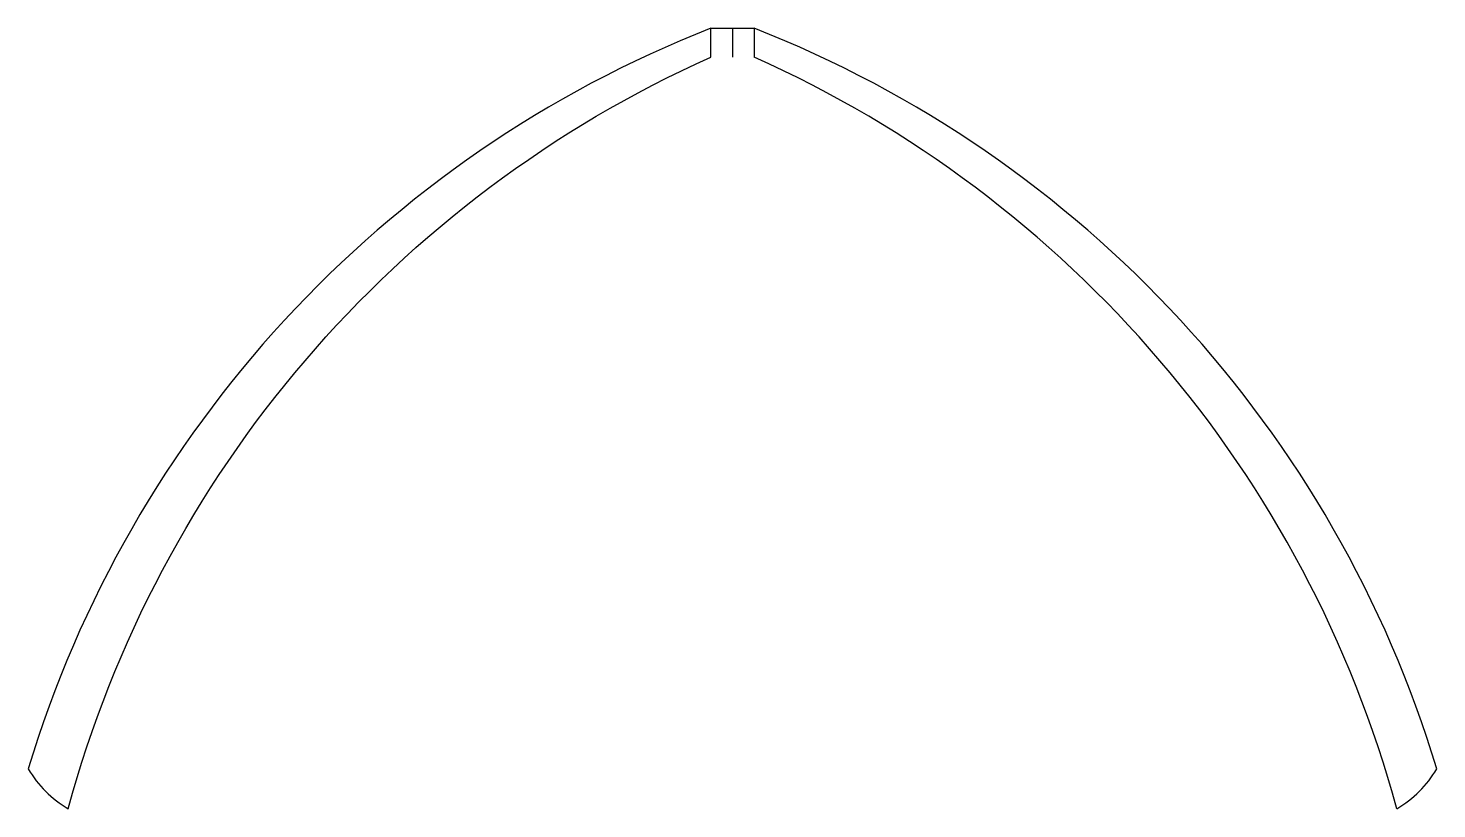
# Model space of a CAD drawing. Header units: metres. Extents: x -4.73 to 5.03, y -5.21 to 0.2.
import ezdxf

# ---------------------------------------------------------------- set-up
doc = ezdxf.new("R2010")
doc.units = ezdxf.units.M

msp = doc.modelspace()

# ---------------------------------------------------------------- linework, layer by layer
msp.add_line((0.15, 0.2), (0.15, 0))
msp.add_lwpolyline([(-4.4498, -5.2051, -0.224813), (0, 0), (0, 0.2), (0.3, 0.2), (0.3, 0)], format="xyb")
for centre, start, end in [((2.9308, -7.2439), 111.49049, 163.18142), ((-2.6303, -7.244), 16.81949, 68.51302), ((-2.9704, -7.301), 15.18791, 65.87081)]:
    msp.add_arc(centre, 8, start, end)
for centre, major_axis, start_param, end_param in [((-4.0411, -4.5174), (0, -0.8), 5.253081, 5.747069), ((4.3416, -4.5174), (0, 0.8), 3.677709, 4.171697)]:
    msp.add_ellipse(centre, major_axis=major_axis, ratio=1, start_param=start_param, end_param=end_param)

doc.saveas('drawing.dxf')
